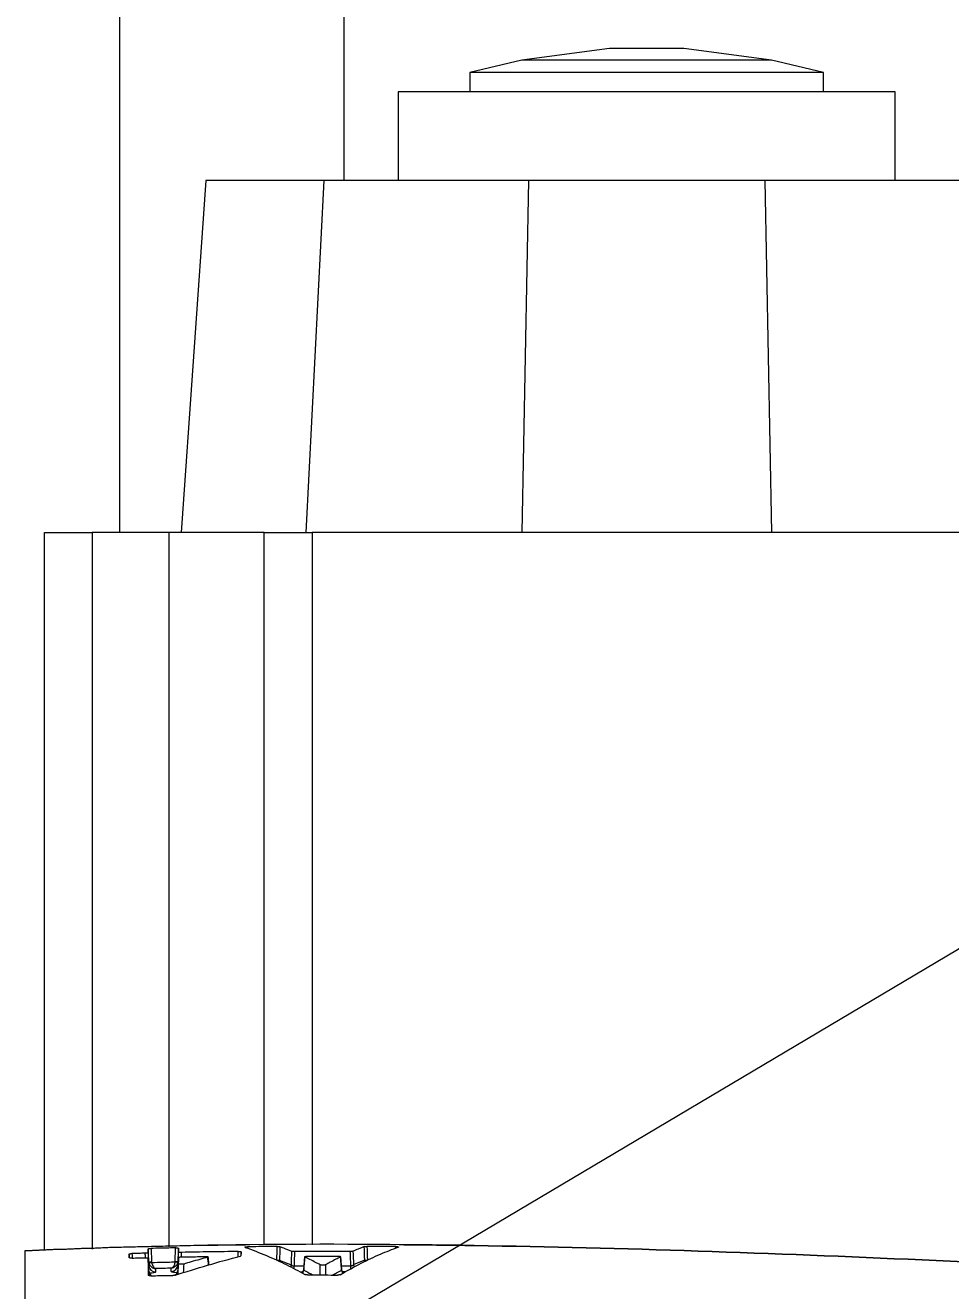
# Model space of a CAD drawing. Header units: millimetres. Extents: x 0 to 594, y 0 to 532.
# Drawn here: x 435.36 to 440.2, y 286.75 to 293.36 of the extents above; entities that cross this region are included whole.
import ezdxf

# ---------------------------------------------------------------- set-up
doc = ezdxf.new("R2010")
doc.units = ezdxf.units.MM
for name, color, linetype, true_color in [('13', 7, 'Continuous', 0xffffff), ('201', 7, 'Continuous', 0xffffff), ('3', 7, 'Continuous', 0xffffff), ('4', 7, 'Continuous', 0xffffff)]:
    doc.layers.add(name, color=color, linetype=linetype, true_color=true_color)
doc.styles.add('iso-1', font='isocp.shx')
doc.dimstyles.get("Standard").update_dxf_attribs({"dimtxt": 0.18, "dimasz": 0.18, "dimexe": 0.18, "dimexo": 0.0625, "dimgap": 0.09, "dimtad": 0, "dimtih": 1, "dimtoh": 1, "dimdec": 4, "dimzin": 0, "dimdsep": 46, "dimtxsty": 'Standard', "dimcen": 0.09, "dimadec": 0, "dimazin": 0, "dimtfac": 1, "dimtdec": 4, "dimtofl": 0, "dimtmove": 0, "dimatfit": 3, "dimfxl": 1, "dimtolj": 1, "dimtzin": 0, "dimarcsym": 0})

# ---------------------------------------------------------------- blocks, each defined once
blk = doc.blocks.new('_U1')
at = {"layer": '201', "color": 250, "lineweight": 13}
blk.add_line((430.61169, 282.820884), (499.931008, 323.940688), dxfattribs=at)
at = {"layer": '201', "color": 250, "lineweight": 18}
blk.add_solid([(499.931008, 323.940688), (497.155868, 321.758737), (496.685695, 322.551343), (499.931008, 323.940688)], dxfattribs=at)
at = {"layer": '201', "color": 250, "linetype": 'Continuous', "lineweight": 18, "char_height": 3.5, "attachment_point": 7, "rotation": 30.6761646, "line_spacing_factor": 0.963855, "style": 'iso-1'}
for s, insert in [('\\W0.5795;1612', (481.810819, 313.855865)), ('\\W0.6380;R', (478.626316, 311.966838))]:
    blk.add_mtext(s, dxfattribs=dict(at, insert=insert))
blk = doc.blocks.new('_U12')
at = {"layer": '201', "color": 250, "lineweight": 13}
blk.add_arc((430.61169, 282.820884), 24.022753, 0, 184.999943, dxfattribs=at)
blk = doc.blocks.new('_U13')
at = {"layer": '201', "color": 250, "lineweight": 13}
blk.add_arc((430.61169, 282.820884), 53.921515, 175, 359.999943, dxfattribs=at)

msp = doc.modelspace()

# ---------------------------------------------------------------- linework, layer by layer
at = {"layer": '13', "color": 250, "linetype": 'Continuous', "lineweight": 18}
msp.add_circle((430.61169, 282.82088), 80.5978, dxfattribs=at)
at = {"layer": '3', "color": 250, "linetype": 'Continuous', "lineweight": 18}
for p, q in [((435.85357, 297.20838), (435.85357, 290.71104)), ((437.02857, 297.23338), (437.02857, 292.55075)), ((438.41669, 293.24088), (437.95876, 293.18066)), ((438.80669, 293.24088), (438.41669, 293.24088)), ((439.26462, 293.18066), (438.80669, 293.24088)), ((437.95876, 293.18066), (437.68669, 293.11588)), ((438.61169, 293.18066), (437.95876, 293.18066)), ((439.26462, 293.18066), (438.61169, 293.18066)), ((439.53669, 293.11588), (439.26462, 293.18066)), ((437.68669, 293.11588), (437.68669, 293.01588)), ((438.61169, 293.11588), (437.68669, 293.11588)), ((439.53669, 293.11588), (438.61169, 293.11588)), ((439.53669, 293.01588), (439.53669, 293.11588)), ((437.31169, 293.01588), (437.31169, 292.55088)), ((439.91169, 293.01588), (437.31169, 293.01588)), ((439.91169, 292.55088), (439.91169, 293.01588)), ((436.306, 292.55088), (436.17734, 290.71088)), ((436.92381, 292.55088), (436.306, 292.55088)), ((436.92381, 292.55088), (436.82962, 290.71088)), ((437.99388, 292.55088), (436.92381, 292.55088)), ((437.99388, 292.55088), (437.95941, 290.71088)), ((439.2295, 292.55088), (437.99388, 292.55088)), ((440.29957, 292.55088), (439.2295, 292.55088)), ((439.2295, 292.55088), (439.26397, 290.71088)), ((435.46169, 286.9583), (435.46169, 290.71088)), ((435.46169, 290.71088), (435.71169, 290.71088)), ((436.11169, 290.71088), (435.71169, 290.71088)), ((436.61169, 290.71088), (436.11169, 290.71088)), ((436.61169, 286.98738), (436.61169, 290.71088)), ((436.61169, 290.71088), (436.86169, 290.71088)), ((440.36169, 290.71088), (436.86169, 290.71088))]:
    msp.add_line(p, q, dxfattribs=at)
at = {"layer": '3', "color": 250, "linetype": 'Continuous', "lineweight": 13}
for p, q in [((435.71169, 290.71088), (435.71169, 286.96513)), ((436.11169, 290.71088), (436.11169, 286.976)), ((436.86169, 290.71088), (436.86169, 286.98643))]:
    msp.add_line(p, q, dxfattribs=at)
at = {"layer": '4', "color": 250, "linetype": 'Continuous', "lineweight": 13}
for p, q in [((436.52474, 286.97703), (436.5254, 286.96839)), ((437.29858, 286.96948), (437.29924, 286.97809)), ((436.00648, 286.87478), (436.00759, 286.87864)), ((436.15969, 286.88049), (436.16076, 286.8769)), ((436.81698, 286.85652), (436.81779, 286.85421)), ((437.01646, 286.85447), (437.01724, 286.85678))]:
    msp.add_line(p, q, dxfattribs=at)
at = {"layer": '4', "color": 250, "linetype": 'Continuous', "lineweight": 18}
for p, q in [((436.82308, 286.92377), (436.82216, 286.9247)), ((437.0121, 286.92489), (437.01121, 286.92396)), ((437.31406, 286.97589), (437.31301, 286.97514))]:
    msp.add_line(p, q, dxfattribs=at)
at = {"layer": '4', "color": 250, "linetype": 'Continuous', "lineweight": 13}
for centre, major_axis, ratio, start_param, end_param in [((436.02257, 286.89931), (0.01498, 0.00078), 0.052332, 3.1493027, 4.7109608), ((436.04254, 286.88047), (0.035, 0), 0.987946, 3.194689, 4.7362003), ((436.02303, 286.89588), (0.01464, 0.00326), 0.05137, 3.1737544, 4.7022816), ((436.12474, 286.88233), (-0.035, -0.00001), 0.987911, 1.5919962, 3.0884229), ((436.14442, 286.89866), (0.01477, -0.0026), 0.051354, 4.7225509, 6.2575362), ((436.14471, 286.90118), (0.01498, -0.00078), 0.052208, 4.7162081, 6.2754902), ((436.67705, 286.90777), (0.01499, -0.00054), 0.05229, 4.7146191, 5.9095896), ((436.72089, 286.88428), (0.01342, 0.03233), 0.923374, 4.6841364, 5.0254778), ((436.76718, 286.87932), (-0.00017, 0.035), 0.000004, 4.188697, 4.65997), ((436.78512, 286.85604), (0.01514, 0.03156), 0.924754, 4.5847678, 5.0769311), ((437.0492, 286.8563), (0.01556, -0.03135), 0.926395, 4.3345919, 4.8325892), ((437.06443, 286.87977), (0.00006, 0.035), 0.000002, 4.1545037, 4.6600289), ((437.11102, 286.88505), (-0.01418, 0.032), 0.929171, 1.2331351, 1.6028234), ((437.15126, 286.90854), (0.01499, 0.00055), 0.052294, 3.4974009, 4.7102752), ((436.04254, 286.85302), (-0.035, 0), 0.985923, 0.0532698, 0.9474546), ((436.12475, 286.85483), (-0.035, -0.00001), 0.985804, 2.2044925, 3.0882464)]:
    msp.add_ellipse(centre, major_axis=major_axis, ratio=ratio, start_param=start_param, end_param=end_param, dxfattribs=at)
at = {"layer": '4', "color": 250, "linetype": 'Continuous', "lineweight": 18}
for points, knots in [([(454.11169, 286.30626), (452.54731, 286.30903), (450.98421, 286.34784), (447.85967, 286.47199), (446.29824, 286.55764), (443.17577, 286.73988), (441.61475, 286.83776), (439.27188, 286.94331), (438.49068, 286.97133), (436.92724, 286.99549), (436.14502, 286.99221), (435.36169, 286.95557)], [0, 0, 0, 0, 0.25, 0.25, 0.5, 0.5, 0.75, 0.75, 0.875, 0.875, 1, 1, 1, 1]), ([(437.31727, 286.98809), (437.44785, 286.98701), (437.57841, 286.98543), (438.49068, 286.97133), (439.27188, 286.94331), (441.61475, 286.83776), (443.17577, 286.73988), (446.29824, 286.55764), (447.85967, 286.47199), (450.98421, 286.34784), (452.54731, 286.30903), (454.11169, 286.30626)], [0, 0, 0, 0, 0.0233014, 0.0233014, 0.1628297, 0.1628297, 0.4418865, 0.4418865, 0.7209432, 0.7209432, 1, 1, 1, 1]), ([(435.36169, 286.65968), (435.36169, 286.68069), (435.36169, 286.73369), (435.36169, 286.81204), (435.36169, 286.8901), (435.36169, 286.93515), (435.36169, 286.95557)], [0, 0, 0, 0, 0.1742973, 0.4538487, 0.7334001, 1, 1, 1, 1]), ([(435.90483, 286.93859), (435.90483, 286.93694), (435.90483, 286.93527), (435.90483, 286.93136), (435.90483, 286.92911), (435.90482, 286.92457), (435.90482, 286.92228), (435.90482, 286.91998)], [0, 0, 0, 0, 0.2738205, 0.2738205, 0.6369356, 0.6369356, 1, 1, 1, 1]), ([(435.90483, 286.93859), (435.90483, 286.93886), (435.90513, 286.93915), (435.90627, 286.93969), (435.90714, 286.93995), (435.9093, 286.94043), (435.91063, 286.94065), (435.91353, 286.941), (435.91513, 286.94114), (435.91773, 286.94129), (435.91871, 286.94133), (435.91969, 286.94136)], [0, 0, 0, 0, 0.2216957, 0.2216957, 0.443578, 0.443578, 0.6625194, 0.6625194, 0.8766249, 0.8766249, 1, 1, 1, 1]), ([(435.98923, 286.94321), (435.98112, 286.943), (435.97302, 286.94279), (435.94984, 286.94218), (435.93476, 286.94178), (435.91969, 286.94136)], [0, 0, 0, 0, 0.3497128, 0.3497128, 1, 1, 1, 1]), ([(436.00409, 286.94593), (436.00409, 286.94566), (436.00379, 286.94538), (436.00265, 286.94485), (436.00178, 286.94459), (435.99962, 286.94412), (435.99829, 286.94391), (435.9954, 286.94356), (435.99379, 286.94342), (435.99119, 286.94328), (435.99021, 286.94323), (435.98923, 286.94321)], [0, 0, 0, 0, 0.2215761, 0.2215761, 0.4433378, 0.4433378, 0.6621765, 0.6621765, 0.8762228, 0.8762228, 1, 1, 1, 1]), ([(436.0041, 286.96567), (436.0041, 286.96397), (436.0041, 286.96226), (436.00409, 286.95836), (436.00409, 286.95617), (436.00409, 286.95131), (436.00409, 286.94864), (436.00409, 286.94593)], [0, 0, 0, 0, 0.2664552, 0.2664552, 0.6010672, 0.6010672, 1, 1, 1, 1]), ([(436.0041, 286.96567), (436.0041, 286.96592), (436.00439, 286.96618), (436.00553, 286.96668), (436.0064, 286.96692), (436.00855, 286.96736), (436.00987, 286.96756), (436.01276, 286.96788), (436.01436, 286.96801), (436.01697, 286.96816), (436.01797, 286.96819), (436.01896, 286.96822)], [0, 0, 0, 0, 0.2209351, 0.2209351, 0.4420427, 0.4420427, 0.6604514, 0.6604514, 0.8745358, 0.8745358, 1, 1, 1, 1]), ([(436.14841, 286.97116), (436.13654, 286.97092), (436.12467, 286.97066), (436.09805, 286.97008), (436.0833, 286.96975), (436.05202, 286.96902), (436.03549, 286.96863), (436.01896, 286.96822)], [0, 0, 0, 0, 0.2750471, 0.2750471, 0.6169088, 0.6169088, 1, 1, 1, 1]), ([(436.14564, 286.82852), (436.2021, 286.84647), (436.25862, 286.86385), (436.37276, 286.89737), (436.4304, 286.91348), (436.48812, 286.92859)], [0, 0, 0, 0, 0.4957524, 0.4957524, 1, 1, 1, 1]), ([(436.14841, 286.97116), (436.15005, 286.9712), (436.15172, 286.97119), (436.15483, 286.9711), (436.15631, 286.97101), (436.15889, 286.97077), (436.16002, 286.97062), (436.16179, 286.97025), (436.16246, 286.97004), (436.16313, 286.96965), (436.16327, 286.96948), (436.16327, 286.9693)], [0, 0, 0, 0, 0.2108625, 0.2108625, 0.4217498, 0.4217498, 0.6324852, 0.6324852, 0.8457694, 0.8457694, 1, 1, 1, 1]), ([(436.16328, 286.94955), (436.16328, 286.9516), (436.16328, 286.95362), (436.16328, 286.95785), (436.16328, 286.96006), (436.16327, 286.96462), (436.16327, 286.96698), (436.16327, 286.9693)], [0, 0, 0, 0, 0.3001417, 0.3001417, 0.6341779, 0.6341779, 1, 1, 1, 1]), ([(436.17814, 286.94751), (436.1765, 286.94748), (436.17483, 286.94749), (436.17173, 286.9476), (436.17025, 286.94769), (436.16768, 286.94796), (436.16655, 286.94813), (436.16477, 286.94853), (436.16411, 286.94876), (436.16343, 286.94918), (436.16328, 286.94936), (436.16328, 286.94955)], [0, 0, 0, 0, 0.2102481, 0.2102481, 0.420512, 0.420512, 0.6307754, 0.6307754, 0.8440382, 0.8440382, 1, 1, 1, 1]), ([(436.16329, 286.921), (436.16329, 286.92129), (436.16359, 286.92158), (436.16472, 286.92214), (436.16557, 286.92241), (436.1677, 286.9229), (436.16901, 286.92312), (436.17191, 286.92348), (436.17353, 286.92362), (436.17625, 286.92377), (436.17733, 286.92381), (436.1784, 286.92383)], [0, 0, 0, 0, 0.2160434, 0.2160434, 0.4320398, 0.4320398, 0.6486525, 0.6486525, 0.8648447, 0.8648447, 1, 1, 1, 1]), ([(436.1633, 286.88787), (436.1633, 286.89128), (436.1633, 286.89465), (436.1633, 286.90588), (436.16329, 286.91356), (436.16329, 286.921)], [0, 0, 0, 0, 0.2968156, 0.2968156, 1, 1, 1, 1]), ([(436.47587, 286.95229), (436.42707, 286.95169), (436.37826, 286.95101), (436.27902, 286.94943), (436.22858, 286.94853), (436.17814, 286.94751)], [0, 0, 0, 0, 0.4917372, 0.4917372, 1, 1, 1, 1]), ([(436.1784, 286.92383), (436.19237, 286.9241), (436.20633, 286.92436), (436.248, 286.92512), (436.2757, 286.92559), (436.3034, 286.92604)], [0, 0, 0, 0, 0.335176, 0.335176, 1, 1, 1, 1]), ([(436.31615, 286.92226), (436.30238, 286.91853), (436.28862, 286.91474), (436.25953, 286.90662), (436.2442, 286.90228), (436.21611, 286.89421), (436.20335, 286.8905), (436.19059, 286.88675)], [0, 0, 0, 0, 0.3286451, 0.3286451, 0.6948172, 0.6948172, 1, 1, 1, 1]), ([(436.3034, 286.92604), (436.30509, 286.92606), (436.30681, 286.92604), (436.31, 286.9259), (436.31152, 286.92579), (436.31418, 286.92547), (436.31535, 286.92527), (436.31718, 286.92481), (436.31786, 286.92455), (436.31863, 286.924), (436.31873, 286.92371), (436.31835, 286.92313), (436.31786, 286.92284), (436.31683, 286.92246), (436.31651, 286.92236), (436.31615, 286.92226)], [0, 0, 0, 0, 0.1559254, 0.1559254, 0.3117754, 0.3117754, 0.4687187, 0.4687187, 0.6265531, 0.6265531, 0.7842644, 0.7842644, 0.9408745, 0.9408745, 1, 1, 1, 1]), ([(436.47587, 286.95229), (436.47751, 286.95231), (436.47918, 286.95228), (436.48228, 286.95215), (436.48376, 286.95204), (436.48633, 286.95175), (436.48746, 286.95157), (436.48923, 286.95115), (436.4899, 286.95091), (436.49058, 286.95048), (436.49073, 286.95028), (436.49073, 286.95009)], [0, 0, 0, 0, 0.2101044, 0.2101044, 0.4202075, 0.4202075, 0.6305488, 0.6305488, 0.844131, 0.844131, 1, 1, 1, 1]), ([(436.49074, 286.93006), (436.49074, 286.92981), (436.49052, 286.92955), (436.48964, 286.92906), (436.48897, 286.92881), (436.48812, 286.92859)], [0, 0, 0, 0, 0.4929314, 0.4929314, 1, 1, 1, 1]), ([(436.49074, 286.93006), (436.49074, 286.93204), (436.49074, 286.934), (436.49073, 286.93809), (436.49073, 286.94023), (436.49073, 286.94496), (436.49073, 286.94754), (436.49073, 286.95009)], [0, 0, 0, 0, 0.2864124, 0.2864124, 0.6049081, 0.6049081, 1, 1, 1, 1]), ([(436.51102, 286.97392), (436.51038, 286.97415), (436.51, 286.9744), (436.50986, 286.97489), (436.51009, 286.97515), (436.51112, 286.97563), (436.51193, 286.97587), (436.51398, 286.97628), (436.51525, 286.97646), (436.51806, 286.97675), (436.51963, 286.97686), (436.52238, 286.97699), (436.52356, 286.97702), (436.52474, 286.97703)], [0, 0, 0, 0, 0.179121, 0.179121, 0.3583384, 0.3583384, 0.5359417, 0.5359417, 0.7099379, 0.7099379, 0.88046, 0.88046, 1, 1, 1, 1]), ([(436.51102, 286.97392), (436.54874, 286.96071), (436.5864, 286.94627), (436.65833, 286.91599), (436.69262, 286.90037), (436.75911, 286.86754), (436.79133, 286.85047), (436.82345, 286.83218)], [0, 0, 0, 0, 0.3600185, 0.3600185, 0.6891755, 0.6891755, 1, 1, 1, 1]), ([(436.67961, 286.97837), (436.66451, 286.97827), (436.64941, 286.97816), (436.61717, 286.97791), (436.60003, 286.97776), (436.56351, 286.97743), (436.54412, 286.97724), (436.52474, 286.97703)], [0, 0, 0, 0, 0.2924889, 0.2924889, 0.6244845, 0.6244845, 1, 1, 1, 1]), ([(436.67961, 286.97837), (436.68126, 286.97838), (436.68293, 286.97835), (436.68604, 286.97822), (436.68752, 286.97811), (436.69011, 286.97784), (436.69124, 286.97767), (436.69268, 286.97736), (436.69314, 286.97723), (436.6935, 286.9771)], [0, 0, 0, 0, 0.2762635, 0.2762635, 0.5524824, 0.5524824, 0.8295756, 0.8295756, 1, 1, 1, 1]), ([(436.75594, 286.95295), (436.75027, 286.95527), (436.74459, 286.95756), (436.73279, 286.96224), (436.72668, 286.96462), (436.71155, 286.97043), (436.70253, 286.9738), (436.6935, 286.9771)], [0, 0, 0, 0, 0.273102, 0.273102, 0.5669412, 0.5669412, 1, 1, 1, 1]), ([(436.76983, 286.95149), (436.76819, 286.95149), (436.76652, 286.95152), (436.76342, 286.95168), (436.76194, 286.9518), (436.75936, 286.95211), (436.75823, 286.9523), (436.75678, 286.95265), (436.75631, 286.9528), (436.75594, 286.95295)], [0, 0, 0, 0, 0.2753426, 0.2753426, 0.5506165, 0.5506165, 0.8271425, 0.8271425, 1, 1, 1, 1]), ([(437.06173, 286.95197), (437.03656, 286.95201), (437.0114, 286.95203), (436.95958, 286.95203), (436.93292, 286.952), (436.86079, 286.95187), (436.81531, 286.95172), (436.76983, 286.95149)], [0, 0, 0, 0, 0.2586235, 0.2586235, 0.5325862, 0.5325862, 1, 1, 1, 1]), ([(436.82295, 286.92551), (436.82295, 286.92551), (436.82295, 286.92551), (436.82349, 286.92579), (436.82432, 286.92606), (436.82641, 286.92654), (436.82771, 286.92675), (436.83058, 286.92708), (436.8322, 286.92721), (436.835, 286.92733), (436.83618, 286.92736), (436.83735, 286.92736)], [0, 0, 0, 0, 0.0005001, 0.0005001, 0.2714466, 0.2714466, 0.5437986, 0.5437986, 0.8157255, 0.8157255, 1, 1, 1, 1]), ([(436.90389, 286.88256), (436.89606, 286.88682), (436.88823, 286.89101), (436.87047, 286.90033), (436.86053, 286.90541), (436.84142, 286.91494), (436.83225, 286.9194), (436.82308, 286.92376)], [0, 0, 0, 0, 0.2911004, 0.2911004, 0.6601005, 0.6601005, 1, 1, 1, 1]), ([(436.83735, 286.92736), (436.85364, 286.92741), (436.86993, 286.92744), (436.90561, 286.92751), (436.925, 286.92753), (436.9619, 286.92755), (436.97941, 286.92754), (436.99692, 286.92753)], [0, 0, 0, 0, 0.3062959, 0.3062959, 0.6708003, 0.6708003, 1, 1, 1, 1]), ([(437.01121, 286.92396), (437.00295, 286.91991), (436.99469, 286.91578), (436.97668, 286.90658), (436.96692, 286.90149), (436.94874, 286.89178), (436.94032, 286.88719), (436.9319, 286.88253)], [0, 0, 0, 0, 0.3119412, 0.3119412, 0.6809756, 0.6809756, 1, 1, 1, 1]), ([(436.99692, 286.92753), (436.9986, 286.92753), (437.00032, 286.92748), (437.0035, 286.92728), (437.00502, 286.92713), (437.00767, 286.92676), (437.00884, 286.92654), (437.01065, 286.92603), (437.01133, 286.92575), (437.01171, 286.92545)], [0, 0, 0, 0, 0.2489648, 0.2489648, 0.4978035, 0.4978035, 0.7484846, 0.7484846, 1, 1, 1, 1]), ([(437.00897, 286.83107), (437.04564, 286.8525), (437.0824, 286.87266), (437.15238, 286.90818), (437.18557, 286.92382), (437.25016, 286.95167), (437.28156, 286.96403), (437.31301, 286.97514)], [0, 0, 0, 0, 0.3644064, 0.3644064, 0.6917322, 0.6917322, 1, 1, 1, 1]), ([(437.07571, 286.95351), (437.07513, 286.95326), (437.07428, 286.95302), (437.07214, 286.95261), (437.07083, 286.95243), (437.06795, 286.95216), (437.06635, 286.95206), (437.06373, 286.95198), (437.06273, 286.95197), (437.06173, 286.95197)], [0, 0, 0, 0, 0.2802144, 0.2802144, 0.5607481, 0.5607481, 0.8366655, 0.8366655, 1, 1, 1, 1]), ([(437.13467, 286.97762), (437.12958, 286.97568), (437.12449, 286.9737), (437.11361, 286.96939), (437.10781, 286.96704), (437.09324, 286.96104), (437.08447, 286.95733), (437.07571, 286.95351)], [0, 0, 0, 0, 0.2585744, 0.2585744, 0.553642, 0.553642, 1, 1, 1, 1]), ([(437.13467, 286.97762), (437.13524, 286.97784), (437.1361, 286.97805), (437.13823, 286.9784), (437.13954, 286.97856), (437.14241, 286.97879), (437.14401, 286.97887), (437.14663, 286.97894), (437.14765, 286.97895), (437.14866, 286.97894)], [0, 0, 0, 0, 0.2793266, 0.2793266, 0.5589176, 0.5589176, 0.834715, 0.834715, 1, 1, 1, 1]), ([(437.29924, 286.9781), (437.28643, 286.97819), (437.27362, 286.97827), (437.24405, 286.97846), (437.22728, 286.97856), (437.1899, 286.97876), (437.16928, 286.97886), (437.14866, 286.97894)], [0, 0, 0, 0, 0.2551784, 0.2551784, 0.5891978, 0.5891978, 1, 1, 1, 1]), ([(437.29924, 286.9781), (437.30089, 286.97808), (437.30256, 286.97803), (437.30566, 286.97786), (437.30715, 286.97774), (437.30972, 286.97744), (437.31084, 286.97725), (437.31261, 286.97686), (437.31326, 286.97664), (437.31365, 286.97641)], [0, 0, 0, 0, 0.2495015, 0.2495015, 0.4990268, 0.4990268, 0.7484359, 0.7484359, 1, 1, 1, 1]), ([(435.91993, 286.91789), (435.91826, 286.91785), (435.91656, 286.91785), (435.91339, 286.91795), (435.91188, 286.91804), (435.90925, 286.91831), (435.90809, 286.9185), (435.90628, 286.91891), (435.90561, 286.91916), (435.90496, 286.9196), (435.90482, 286.91979), (435.90482, 286.91998)], [0, 0, 0, 0, 0.2125971, 0.2125971, 0.4251334, 0.4251334, 0.6385877, 0.6385877, 0.8534188, 0.8534188, 1, 1, 1, 1]), ([(435.91993, 286.91789), (435.92585, 286.91805), (435.93177, 286.91821), (435.95479, 286.91881), (435.97188, 286.91924), (435.98897, 286.91967)], [0, 0, 0, 0, 0.2573165, 0.2573165, 1, 1, 1, 1]), ([(435.98897, 286.91967), (435.99064, 286.91971), (435.99234, 286.9197), (435.99551, 286.91959), (435.99701, 286.91949), (435.99965, 286.91921), (436.0008, 286.91903), (436.00262, 286.9186), (436.00329, 286.91835), (436.00394, 286.9179), (436.00408, 286.91771), (436.00408, 286.91751)], [0, 0, 0, 0, 0.2125643, 0.2125643, 0.425065, 0.425065, 0.6385237, 0.6385237, 0.8534107, 0.8534107, 1, 1, 1, 1]), ([(436.00408, 286.91751), (436.00407, 286.91038), (436.00407, 286.90305), (436.00407, 286.8876), (436.00406, 286.87947), (436.00405, 286.85745), (436.00405, 286.84318), (436.00404, 286.82835)], [0, 0, 0, 0, 0.2649196, 0.2649196, 0.5434101, 0.5434101, 1, 1, 1, 1]), ([(436.00758, 286.85118), (436.00754, 286.85202), (436.0075, 286.85286), (436.00633, 286.87497), (436.0052, 286.89624), (436.00408, 286.91751)], [0, 0, 0, 0, 0.0379194, 0.0379194, 1, 1, 1, 1]), ([(436.19059, 286.88675), (436.18961, 286.88646), (436.18837, 286.8862), (436.18555, 286.88575), (436.18392, 286.88557), (436.1806, 286.88533), (436.17887, 286.88526), (436.17557, 286.88524), (436.17397, 286.88528), (436.17104, 286.88546), (436.16967, 286.8856), (436.1673, 286.88595), (436.16626, 286.88617), (436.16461, 286.88667), (436.164, 286.88695), (436.16342, 286.88745), (436.1633, 286.88766), (436.1633, 286.88787)], [0, 0, 0, 0, 0.1380845, 0.1380845, 0.2766238, 0.2766238, 0.4083821, 0.4083821, 0.5329998, 0.5329998, 0.6552853, 0.6552853, 0.7803995, 0.7803995, 0.9121815, 0.9121815, 1, 1, 1, 1]), ([(436.81686, 286.85657), (436.81655, 286.85249), (436.8151, 286.84638), (436.81183, 286.84095), (436.81038, 286.83904)], [0, 0, 0, 0, 0.6073688, 1, 1, 1, 1]), ([(436.9319, 286.88253), (436.9313, 286.8822), (436.93041, 286.88188), (436.92818, 286.88133), (436.92679, 286.88109), (436.92379, 286.88074), (436.92215, 286.88061), (436.91888, 286.8805), (436.91722, 286.8805), (436.91406, 286.8806), (436.91252, 286.88071), (436.90971, 286.88101), (436.90841, 286.88122), (436.90614, 286.8817), (436.90518, 286.88198), (436.90425, 286.88237), (436.90406, 286.88246), (436.90389, 286.88256)], [0, 0, 0, 0, 0.1457198, 0.1457198, 0.2918866, 0.2918866, 0.4312921, 0.4312921, 0.5630952, 0.5630952, 0.6918576, 0.6918576, 0.8228365, 0.8228365, 0.9601248, 0.9601248, 1, 1, 1, 1]), ([(437.02408, 286.83908), (437.0231, 286.84036), (437.01996, 286.84503), (437.01725, 286.85128), (437.01751, 286.85604), (437.01758, 286.85678)], [0, 0, 0, 0, 0.2615958, 0.886193, 1, 1, 1, 1]), ([(436.01918, 286.82549), (436.01751, 286.82547), (436.01581, 286.8255), (436.01265, 286.82568), (436.01114, 286.82583), (436.00851, 286.82621), (436.00735, 286.82645), (436.00553, 286.827), (436.00485, 286.82731), (436.00418, 286.82787), (436.00404, 286.82811), (436.00404, 286.82835)], [0, 0, 0, 0, 0.2114163, 0.2114163, 0.4227206, 0.4227206, 0.6357113, 0.6357113, 0.8511685, 0.8511685, 1, 1, 1, 1]), ([(436.02248, 286.82535), (436.02135, 286.82605), (436.01726, 286.82896), (436.01126, 286.83645), (436.00761, 286.84523), (436.00789, 286.85023), (436.008, 286.85121)], [0, 0, 0, 0, 0.1606914, 0.5343546, 0.9102522, 1, 1, 1, 1]), ([(436.01918, 286.82549), (436.02726, 286.82561), (436.03534, 286.82573), (436.057, 286.82604), (436.07058, 286.82622), (436.10049, 286.82661), (436.11682, 286.82681), (436.13316, 286.827)], [0, 0, 0, 0, 0.2127171, 0.2127171, 0.5701065, 0.5701065, 1, 1, 1, 1]), ([(436.14564, 286.82852), (436.14469, 286.82822), (436.14349, 286.82795), (436.14077, 286.8275), (436.13922, 286.82732), (436.13616, 286.82709), (436.13465, 286.82702), (436.13316, 286.827)], [0, 0, 0, 0, 0.3475755, 0.3475755, 0.6953616, 0.6953616, 1, 1, 1, 1]), ([(436.15919, 286.85142), (436.15925, 286.85057), (436.15934, 286.84599), (436.15605, 286.83875), (436.15124, 286.83223), (436.14811, 286.82956), (436.14704, 286.82875)], [0, 0, 0, 0, 0.0910517, 0.4953854, 0.821325, 1, 1, 1, 1]), ([(436.8375, 286.82997), (436.83583, 286.82998), (436.83413, 286.83005), (436.83098, 286.83031), (436.82948, 286.8305), (436.82686, 286.83098), (436.8257, 286.83127), (436.82427, 286.83177), (436.82381, 286.83197), (436.82345, 286.83218)], [0, 0, 0, 0, 0.2780971, 0.2780971, 0.5560089, 0.5560089, 0.836719, 0.836719, 1, 1, 1, 1]), ([(436.8375, 286.82997), (436.85044, 286.82991), (436.86339, 286.82984), (436.89313, 286.82968), (436.90991, 286.82957), (436.94942, 286.82932), (436.97215, 286.82915), (436.99487, 286.82897)], [0, 0, 0, 0, 0.2468282, 0.2468282, 0.5668044, 0.5668044, 1, 1, 1, 1]), ([(437.00897, 286.83107), (437.00836, 286.83072), (437.00747, 286.83038), (437.00526, 286.82981), (437.00391, 286.82956), (437.00097, 286.82919), (436.99933, 286.82907), (436.99674, 286.82898), (436.9958, 286.82896), (436.99487, 286.82897)], [0, 0, 0, 0, 0.2832609, 0.2832609, 0.5667094, 0.5667094, 0.8472692, 0.8472692, 1, 1, 1, 1])]:
    msp.add_open_spline(points, degree=3, knots=knots, dxfattribs=at)
for points, degree in [([(435.36169, 286.95557), (435.74581, 286.97354), (436.12966, 286.98348), (436.51333, 286.98753)], 3), ([(435.36169, 286.95557), (435.36169, 286.95756), (435.36169, 286.95755), (435.36169, 286.95557)], 3), ([(436.16329, 286.921), (436.16209, 286.89833), (436.16089, 286.87567), (436.1597, 286.853)], 3), ([(436.32273, 286.88256), (436.32068, 286.90316), (436.31863, 286.92376)], 2), ([(436.82216, 286.92471), (436.81698, 286.85654)], 1), ([(437.01724, 286.85684), (437.0121, 286.9249)], 1)]:
    msp.add_open_spline(points, degree=degree, dxfattribs=at)
at = {"layer": '4', "color": 250, "linetype": 'Continuous', "lineweight": 13}
for points in [[(435.90584, 286.91919), (435.9055, 286.92566), (435.90517, 286.93213), (435.90483, 286.93859)], [(435.91969, 286.94136), (435.92009, 286.93355), (435.9205, 286.92573), (435.9209, 286.91792)], [(435.99046, 286.91966), (435.99005, 286.92751), (435.98964, 286.93536), (435.98923, 286.94321)], [(436.00409, 286.94593), (436.00525, 286.9235), (436.00642, 286.90107), (436.00759, 286.87864)], [(436.16327, 286.9693), (436.16208, 286.94633), (436.16088, 286.92336), (436.15969, 286.90039)], [(436.17814, 286.94751), (436.17773, 286.9396), (436.17731, 286.93169), (436.1769, 286.92377)], [(436.32017, 286.88185), (436.31883, 286.89532), (436.31749, 286.90879), (436.31615, 286.92226)], [(436.47444, 286.92478), (436.47492, 286.93395), (436.4754, 286.94312), (436.47587, 286.95229)], [(436.49073, 286.95009), (436.49037, 286.94311), (436.49, 286.93613), (436.48964, 286.92914)], [(436.67706, 286.90698), (436.67791, 286.93078), (436.67876, 286.95458), (436.67961, 286.97837)], [(436.6935, 286.9771), (436.69267, 286.95373), (436.69183, 286.93036), (436.691, 286.90698)], [(436.75342, 286.88245), (436.75426, 286.90595), (436.7551, 286.92945), (436.75594, 286.95295)], [(436.76983, 286.95149), (436.76895, 286.92682), (436.76807, 286.90215), (436.76719, 286.87748)], [(436.82308, 286.92376), (436.82131, 286.90058), (436.81955, 286.87739), (436.81779, 286.85421)], [(437.07571, 286.95351), (437.07656, 286.93008), (437.07741, 286.90665), (437.07827, 286.88322)], [(437.13722, 286.90776), (437.13637, 286.93105), (437.13552, 286.95433), (437.13467, 286.97762)], [(436.00759, 286.89852), (436.00769, 286.89653), (436.00797, 286.89454), (436.00841, 286.8926)], [(436.02259, 286.89852), (436.02265, 286.89737), (436.0228, 286.89622), (436.02305, 286.8951)], [(436.14444, 286.89787), (436.14459, 286.89871), (436.14468, 286.89955), (436.14472, 286.90039)], [(436.15969, 286.90039), (436.15961, 286.89893), (436.15944, 286.89748), (436.15919, 286.89604)], [(436.16052, 286.83308), (436.16145, 286.85134), (436.16238, 286.8696), (436.1633, 286.88787)], [(436.19059, 286.88675), (436.18982, 286.8717), (436.18906, 286.85664), (436.18829, 286.84159)], [(436.69068, 286.90398), (436.69083, 286.90497), (436.69093, 286.90598), (436.691, 286.90698)], [(436.76719, 286.87748), (436.78432, 286.87757), (436.80145, 286.87764), (436.81859, 286.8777)], [(436.90391, 286.8296), (436.9039, 286.84725), (436.9039, 286.86491), (436.90389, 286.88256)], [(436.9319, 286.88253), (436.93191, 286.86483), (436.93192, 286.84713), (436.93193, 286.82943)], [(437.01564, 286.878), (437.0319, 286.87799), (437.04816, 286.87797), (437.06442, 286.87794)], [(437.13755, 286.90462), (437.13739, 286.90566), (437.13728, 286.90671), (437.13722, 286.90776)], [(436.1597, 286.853), (436.1597, 286.84647), (436.1597, 286.83978), (436.1597, 286.83292)], [(436.81388, 286.84499), (436.80909, 286.84497), (436.8043, 286.84495), (436.79951, 286.84493)], [(437.03494, 286.84529), (437.03016, 286.84529), (437.02538, 286.8453), (437.0206, 286.8453)]]:
    msp.add_open_spline(points, degree=3, dxfattribs=at)
for points, knots in [([(436.00759, 286.89852), (436.00746, 286.90101), (436.00733, 286.9035), (436.00617, 286.92588), (436.00513, 286.94578), (436.0041, 286.96567)], [0, 0, 0, 0, 0.1111885, 0.1111885, 1, 1, 1, 1]), ([(436.01896, 286.96822), (436.0192, 286.96374), (436.01943, 286.95926), (436.02064, 286.93603), (436.02161, 286.91727), (436.02259, 286.89852)], [0, 0, 0, 0, 0.1928418, 0.1928418, 1, 1, 1, 1]), ([(436.14472, 286.90039), (436.14485, 286.90282), (436.14498, 286.90525), (436.14585, 286.92209), (436.1466, 286.9365), (436.1477, 286.95766), (436.14805, 286.96441), (436.14841, 286.97116)], [0, 0, 0, 0, 0.1029974, 0.1029974, 0.7137378, 0.7137378, 1, 1, 1, 1]), ([(436.15969, 286.88049), (436.15992, 286.88494), (436.16015, 286.88938), (436.16135, 286.9124), (436.16231, 286.93097), (436.16328, 286.94955)], [0, 0, 0, 0, 0.1929445, 0.1929445, 1, 1, 1, 1]), ([(437.01647, 286.85447), (437.01527, 286.87032), (437.01407, 286.88617), (437.01232, 286.90933), (437.01177, 286.91664), (437.01121, 286.92396)], [0, 0, 0, 0, 0.6842165, 0.6842165, 1, 1, 1, 1]), ([(437.06442, 286.87794), (437.06391, 286.89212), (437.06339, 286.9063), (437.06249, 286.93098), (437.06211, 286.94147), (437.06173, 286.95197)], [0, 0, 0, 0, 0.5746374, 0.5746374, 1, 1, 1, 1]), ([(437.14866, 286.97894), (437.14868, 286.97849), (437.14869, 286.97804), (437.14956, 286.95431), (437.15041, 286.93103), (437.15125, 286.90776)], [0, 0, 0, 0, 0.018986, 0.018986, 1, 1, 1, 1]), ([(436.00759, 286.87864), (436.00759, 286.88093), (436.00759, 286.88319), (436.00759, 286.88767), (436.00759, 286.88989), (436.00759, 286.89425), (436.00759, 286.8964), (436.00759, 286.89852)], [0, 0, 0, 0, 0.3345413, 0.3345413, 0.6690827, 0.6690827, 1, 1, 1, 1]), ([(436.00841, 286.8926), (436.00916, 286.88923), (436.01043, 286.88592), (436.01362, 286.8801), (436.01551, 286.87749), (436.0208, 286.87177), (436.02455, 286.86896), (436.03108, 286.86559), (436.03381, 286.86456), (436.03774, 286.86356), (436.03892, 286.86332), (436.04067, 286.86305), (436.04124, 286.86298), (436.04207, 286.86289), (436.04234, 286.86287), (436.04279, 286.86283), (436.04296, 286.86282), (436.04322, 286.8628), (436.0433, 286.8628), (436.04337, 286.86279)], [0, 0, 0, 0, 0.1996022, 0.1996022, 0.3859677, 0.3859677, 0.6663379, 0.6663379, 0.8501221, 0.8501221, 0.928442, 0.928442, 0.965436, 0.965436, 0.9832489, 0.9832489, 0.9948658, 0.9948658, 1, 1, 1, 1]), ([(436.02305, 286.8951), (436.04304, 286.89559), (436.06303, 286.89606), (436.09777, 286.89686), (436.11252, 286.89719), (436.133, 286.89763), (436.13872, 286.89775), (436.14444, 286.89787)], [0, 0, 0, 0, 0.4940408, 0.4940408, 0.8585953, 0.8585953, 1, 1, 1, 1]), ([(436.02305, 286.8951), (436.02352, 286.89168), (436.02428, 286.88828), (436.02617, 286.88224), (436.02728, 286.8795), (436.03036, 286.8734), (436.03254, 286.87032), (436.03631, 286.86648), (436.03788, 286.86525), (436.04014, 286.86397), (436.04082, 286.86364), (436.04183, 286.86325), (436.04215, 286.86313), (436.04263, 286.86299), (436.04278, 286.86294), (436.04304, 286.86287), (436.04314, 286.86285), (436.04328, 286.86281), (436.04333, 286.8628), (436.04337, 286.86279)], [0, 0, 0, 0, 0.1996025, 0.1996025, 0.3859635, 0.3859635, 0.6663308, 0.6663308, 0.8501743, 0.8501743, 0.9284791, 0.9284791, 0.9654591, 0.9654591, 0.9832626, 0.9832626, 0.9948667, 0.9948667, 1, 1, 1, 1]), ([(436.12549, 286.86467), (436.11158, 286.86437), (436.09768, 286.86406), (436.07031, 286.86343), (436.05684, 286.86312), (436.04337, 286.86279)], [0, 0, 0, 0, 0.5080035, 0.5080035, 1, 1, 1, 1]), ([(436.04337, 286.86279), (436.04337, 286.86164), (436.04337, 286.86048), (436.04337, 286.85712), (436.04337, 286.85491), (436.04337, 286.85044), (436.04337, 286.84818), (436.04337, 286.8459)], [0, 0, 0, 0, 0.2105467, 0.2105467, 0.6052734, 0.6052734, 1, 1, 1, 1]), ([(436.14444, 286.89787), (436.14412, 286.89444), (436.14352, 286.89102), (436.1419, 286.88491), (436.14091, 286.88212), (436.1381, 286.87589), (436.13605, 286.87271), (436.13243, 286.86869), (436.1309, 286.86738), (436.12868, 286.86599), (436.12801, 286.86563), (436.12702, 286.8652), (436.1267, 286.86507), (436.12623, 286.8649), (436.12607, 286.86485), (436.12582, 286.86477), (436.12572, 286.86474), (436.12558, 286.8647), (436.12553, 286.86468), (436.12549, 286.86467)], [0, 0, 0, 0, 0.1991791, 0.1991791, 0.3850374, 0.3850374, 0.6655921, 0.6655921, 0.8501217, 0.8501217, 0.9285359, 0.9285359, 0.9655233, 0.9655233, 0.9833113, 0.9833113, 0.9948728, 0.9948728, 1, 1, 1, 1]), ([(436.15919, 286.89604), (436.15858, 286.89264), (436.15746, 286.88928), (436.15454, 286.88334), (436.15277, 286.88064), (436.14774, 286.87469), (436.14411, 286.87171), (436.1377, 286.86803), (436.13501, 286.86687), (436.1311, 286.86569), (436.12992, 286.8654), (436.12818, 286.86505), (436.12762, 286.86495), (436.12679, 286.86483), (436.12652, 286.86479), (436.12607, 286.86474), (436.12589, 286.86471), (436.12564, 286.86469), (436.12556, 286.86468), (436.12549, 286.86467)], [0, 0, 0, 0, 0.1991785, 0.1991785, 0.3850419, 0.3850419, 0.6656005, 0.6656005, 0.8500609, 0.8500609, 0.928493, 0.928493, 0.9654968, 0.9654968, 0.9832957, 0.9832957, 0.9948719, 0.9948719, 1, 1, 1, 1]), ([(436.12549, 286.84776), (436.12549, 286.85004), (436.12549, 286.8523), (436.12549, 286.85677), (436.12549, 286.85897), (436.12549, 286.86234), (436.12549, 286.86351), (436.12549, 286.86467)], [0, 0, 0, 0, 0.3938304, 0.3938304, 0.7876608, 0.7876608, 1, 1, 1, 1]), ([(436.15969, 286.90039), (436.15969, 286.89826), (436.15969, 286.89611), (436.15969, 286.89174), (436.15969, 286.88953), (436.15969, 286.88505), (436.15969, 286.88278), (436.15969, 286.88049)], [0, 0, 0, 0, 0.3320777, 0.3320777, 0.6660389, 0.6660389, 1, 1, 1, 1]), ([(436.691, 286.90698), (436.69347, 286.90606), (436.69595, 286.90514), (436.70454, 286.9019), (436.71065, 286.89956), (436.72288, 286.89481), (436.72899, 286.89239), (436.74121, 286.88748), (436.74732, 286.88498), (436.75342, 286.88245)], [0, 0, 0, 0, 0.1188232, 0.1188232, 0.4125497, 0.4125497, 0.7062753, 0.7062753, 1, 1, 1, 1]), ([(436.75342, 286.88245), (436.75377, 286.88186), (436.75423, 286.88129), (436.75562, 286.87997), (436.75672, 286.87925), (436.75928, 286.87815), (436.76075, 286.87775), (436.76257, 286.87751), (436.76283, 286.87748), (436.7644, 286.87734), (436.76581, 286.87735), (436.76719, 286.87748)], [0, 0, 0, 0, 0.1873398, 0.1873398, 0.4715692, 0.4715692, 0.7393182, 0.7393182, 0.7808363, 0.7808363, 1, 1, 1, 1]), ([(436.81779, 286.85421), (436.82757, 286.84951), (436.83736, 286.84469), (436.85354, 286.83653), (436.85994, 286.83324), (436.86635, 286.8299)], [0, 0, 0, 0, 0.6039955, 0.6039955, 1, 1, 1, 1]), ([(436.96762, 286.82923), (436.97488, 286.83313), (436.98214, 286.83696), (436.99842, 286.84541), (437.00744, 286.84999), (437.01647, 286.85447)], [0, 0, 0, 0, 0.4463542, 0.4463542, 1, 1, 1, 1]), ([(437.06442, 286.87794), (437.06542, 286.87785), (437.06643, 286.87783), (437.0677, 286.87789), (437.068, 286.87791), (437.06963, 286.87806), (437.07091, 286.87831), (437.07354, 286.87914), (437.07482, 286.87979), (437.07692, 286.88133), (437.07773, 286.88225), (437.07827, 286.88322)], [0, 0, 0, 0, 0.1544566, 0.1544566, 0.2017829, 0.2017829, 0.4174619, 0.4174619, 0.6999523, 0.6999523, 1, 1, 1, 1]), ([(437.07827, 286.88322), (437.08405, 286.88578), (437.08984, 286.8883), (437.10143, 286.89325), (437.10722, 286.89569), (437.11882, 286.90046), (437.12462, 286.9028), (437.13268, 286.90599), (437.13495, 286.90688), (437.13722, 286.90776)], [0, 0, 0, 0, 0.294939, 0.294939, 0.5898772, 0.5898772, 0.8848146, 0.8848146, 1, 1, 1, 1]), ([(436.00758, 286.82652), (436.00758, 286.82698), (436.00758, 286.82744), (436.00758, 286.83588), (436.00758, 286.84364), (436.00758, 286.85118)], [0, 0, 0, 0, 0.0540118, 0.0540118, 1, 1, 1, 1]), ([(436.04337, 286.8459), (436.04337, 286.84501), (436.04238, 286.84407), (436.03856, 286.84228), (436.03568, 286.8414), (436.02846, 286.83982), (436.02405, 286.83911), (436.01681, 286.83824), (436.01429, 286.83798), (436.0117, 286.83775)], [0, 0, 0, 0, 0.288164, 0.288164, 0.5766851, 0.5766851, 0.8615355, 0.8615355, 1, 1, 1, 1]), ([(436.15627, 286.84109), (436.15203, 286.84128), (436.148, 286.84157), (436.14014, 286.84239), (436.13639, 286.84298), (436.13047, 286.84431), (436.12825, 286.84508), (436.12598, 286.84649), (436.12549, 286.84712), (436.12549, 286.84776)], [0, 0, 0, 0, 0.2326773, 0.2326773, 0.5109313, 0.5109313, 0.7931836, 0.7931836, 1, 1, 1, 1])]:
    msp.add_open_spline(points, degree=3, knots=knots, dxfattribs=at)

# ---------------------------------------------------------------- block references
at = {"layer": '201', "color": 250, "linetype": 'Continuous', "lineweight": 18}
for name in ['_U12', '_U13']:
    msp.add_blockref(name, (0, 0), dxfattribs=at)

# ---------------------------------------------------------------- dimensions: what is measured, and where the dimension line sits
dim = msp.add_radius_dim(center=(430.61169, 282.82088), mpoint=(499.93101, 323.94069), dimstyle='Standard', override={"dimtxt": 3.5, "dimasz": 3.5, "dimexe": 1.5, "dimexo": 0.5, "dimgap": 1.75, "dimtad": 1, "dimtih": 0, "dimtoh": 0, "dimdec": 0, "dimlfac": 20, "dimzin": 8, "dimdsep": 46, "dimlunit": 2, "dimpost": 'R<>', "dimtxsty": 'iso-1', "dimsah": 1, "dimse1": 0, "dimse2": 0, "dimsd1": 0, "dimsd2": 0, "dimclrd": 250, "dimclre": 250, "dimclrt": 250, "dimtol": 0, "dimtm": -0.1, "dimtfac": 0.7, "dimtdec": 2, "dimtofl": 1, "dimtmove": 0, "dimtzin": 8, "dimlwd": 13, "dimlwe": 13}, dxfattribs=at)
dim.commit()
dim.dimension.update_dxf_attribs({"geometry": '_U1', "text_midpoint": (482.97275, 313.88115), "dimtype": 164})

doc.saveas('drawing.dxf')
